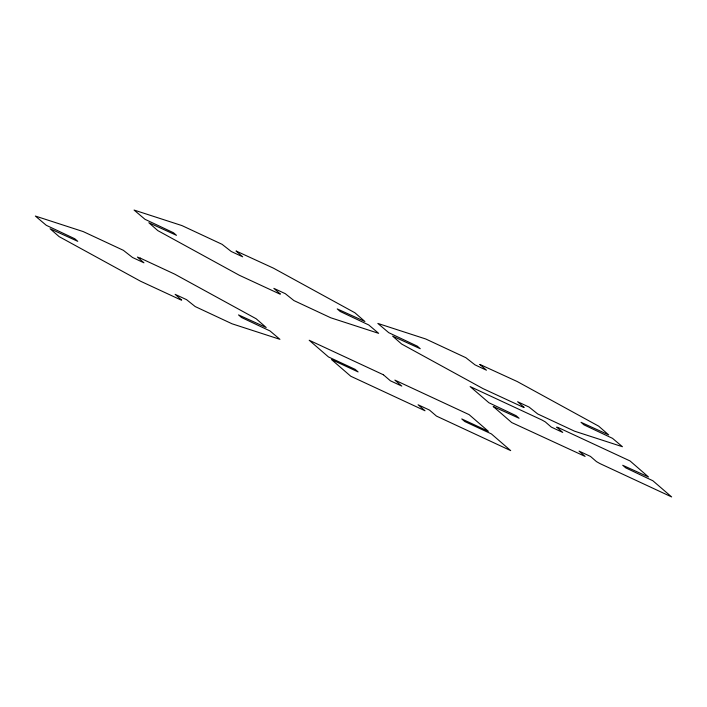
<?xml version="1.0" encoding="UTF-8"?>
<svg xmlns="http://www.w3.org/2000/svg" width="707" height="707" viewBox="0 0 707 707"><rect width="100%" height="100%" fill="white"/><g stroke="black" fill="none" stroke-linecap="round" stroke-linejoin="round"><path stroke-width="1.06" d="M140.348 258.161L137.414 257.074L143.963 262.81L132.545 257.498L123.345 250.305L83.232 231.596L35.35 216.05L46.264 225.294L74.792 238.763L77.761 241.334L50.082 228.741L59.105 236.615L140.587 281.245L180.515 299.768L181.681 300.086L175.124 294.342L186.551 299.653L195.194 306.564L232.055 323.797L279.937 339.333L270.012 330.947L241.485 317.478L238.515 314.907L266.194 327.5L256.181 318.769L174.7 274.139L140.348 258.152M493.283 406.543L511.727 422.565L585.113 456.413L579.051 451.101L590.469 456.413L596.496 461.627L600.04 463.624L671.65 496.941L652.87 480.76L625.686 467.84L622.717 465.268L648.496 476.978L630.052 460.955L558.539 427.708L556.674 427.134L562.737 432.419L551.319 427.108L545.291 421.893L542.039 420.046L470.137 386.579L488.917 402.76L516.101 415.681L519.071 418.252L493.283 406.543M236.129 251.073L242.687 256.818L231.26 251.506L222.069 244.313L181.955 225.595L134.074 210.059L144.988 219.303L173.507 232.762L176.485 235.334L148.832 222.732L157.829 230.623L239.302 275.253L279.23 293.767L280.405 294.085L273.848 288.35L285.275 293.661L293.909 300.563L330.779 317.797L378.652 333.342L368.727 324.946L340.208 311.487L337.239 308.915L364.909 321.508L354.896 312.768L273.423 268.147L236.2 251.056M479.903 364.459L486.46 370.203L475.042 364.883L465.842 357.689L425.729 338.98L377.847 323.435L388.762 332.688L417.28 346.147L420.258 348.719L392.606 336.108L401.603 344.009L483.075 388.638L523.012 407.152L524.179 407.471L517.621 401.735L529.048 407.046L537.682 413.949L574.552 431.182L622.434 446.718L612.509 438.331L583.982 424.872L581.013 422.3L608.683 434.893L598.67 426.153L517.197 381.524L479.929 364.441M383.424 374.781L309.18 340.244L328.49 356.955L355.144 369.354L358.113 371.926L331.459 359.527L350.769 376.239L425.022 410.767L418.084 404.766L429.511 410.087L436.44 416.078L510.693 450.615L491.383 433.904L464.729 421.505L461.759 418.933L488.404 431.332L469.094 414.62L394.851 380.092L401.779 386.093L390.361 380.781L383.424 374.781"/></g></svg>
